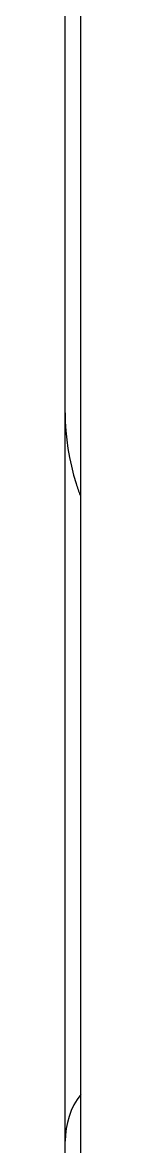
# Model space of a CAD drawing. Header units: metres. Extents: x 0 to 3575, y 0 to 842.
# Drawn here: x 2420.67 to 2420.9, y 522.65 to 538.89 of the extents above; entities that cross this region are included whole.
import ezdxf

# ---------------------------------------------------------------- set-up
doc = ezdxf.new("R2010")
doc.units = ezdxf.units.M
doc.layers.add('SCHEMATICS', color=7, linetype='Continuous')

msp = doc.modelspace()

# ---------------------------------------------------------------- linework, layer by layer
at = {"layer": 'SCHEMATICS', "color": 7}
for p, q in [((2420.9, 515.67), (2420.9, 737.973)), ((2420.672, 516.469), (2420.672, 737.031)), ((2420.672, 516.469), (2420.672, 737.031))]:
    msp.add_line(p, q, dxfattribs=at)
for points in [[(2420.672, 533.251), (2420.675, 533.122), (2420.682, 532.992), (2420.695, 532.862), (2420.712, 532.733), (2420.735, 532.605), (2420.763, 532.477), (2420.795, 532.351), (2420.833, 532.227)], [(2420.833, 532.227), (2420.839, 532.206), (2420.846, 532.184), (2420.853, 532.162), (2420.86, 532.141), (2420.867, 532.12), (2420.875, 532.099), (2420.882, 532.078), (2420.889, 532.058)], [(2420.897, 523.402), (2420.845, 523.328), (2420.8, 523.25), (2420.761, 523.169), (2420.729, 523.084), (2420.705, 522.997), (2420.687, 522.908), (2420.676, 522.818), (2420.672, 522.727)]]:
    msp.add_lwpolyline(points, dxfattribs=at)

doc.saveas('drawing.dxf')
